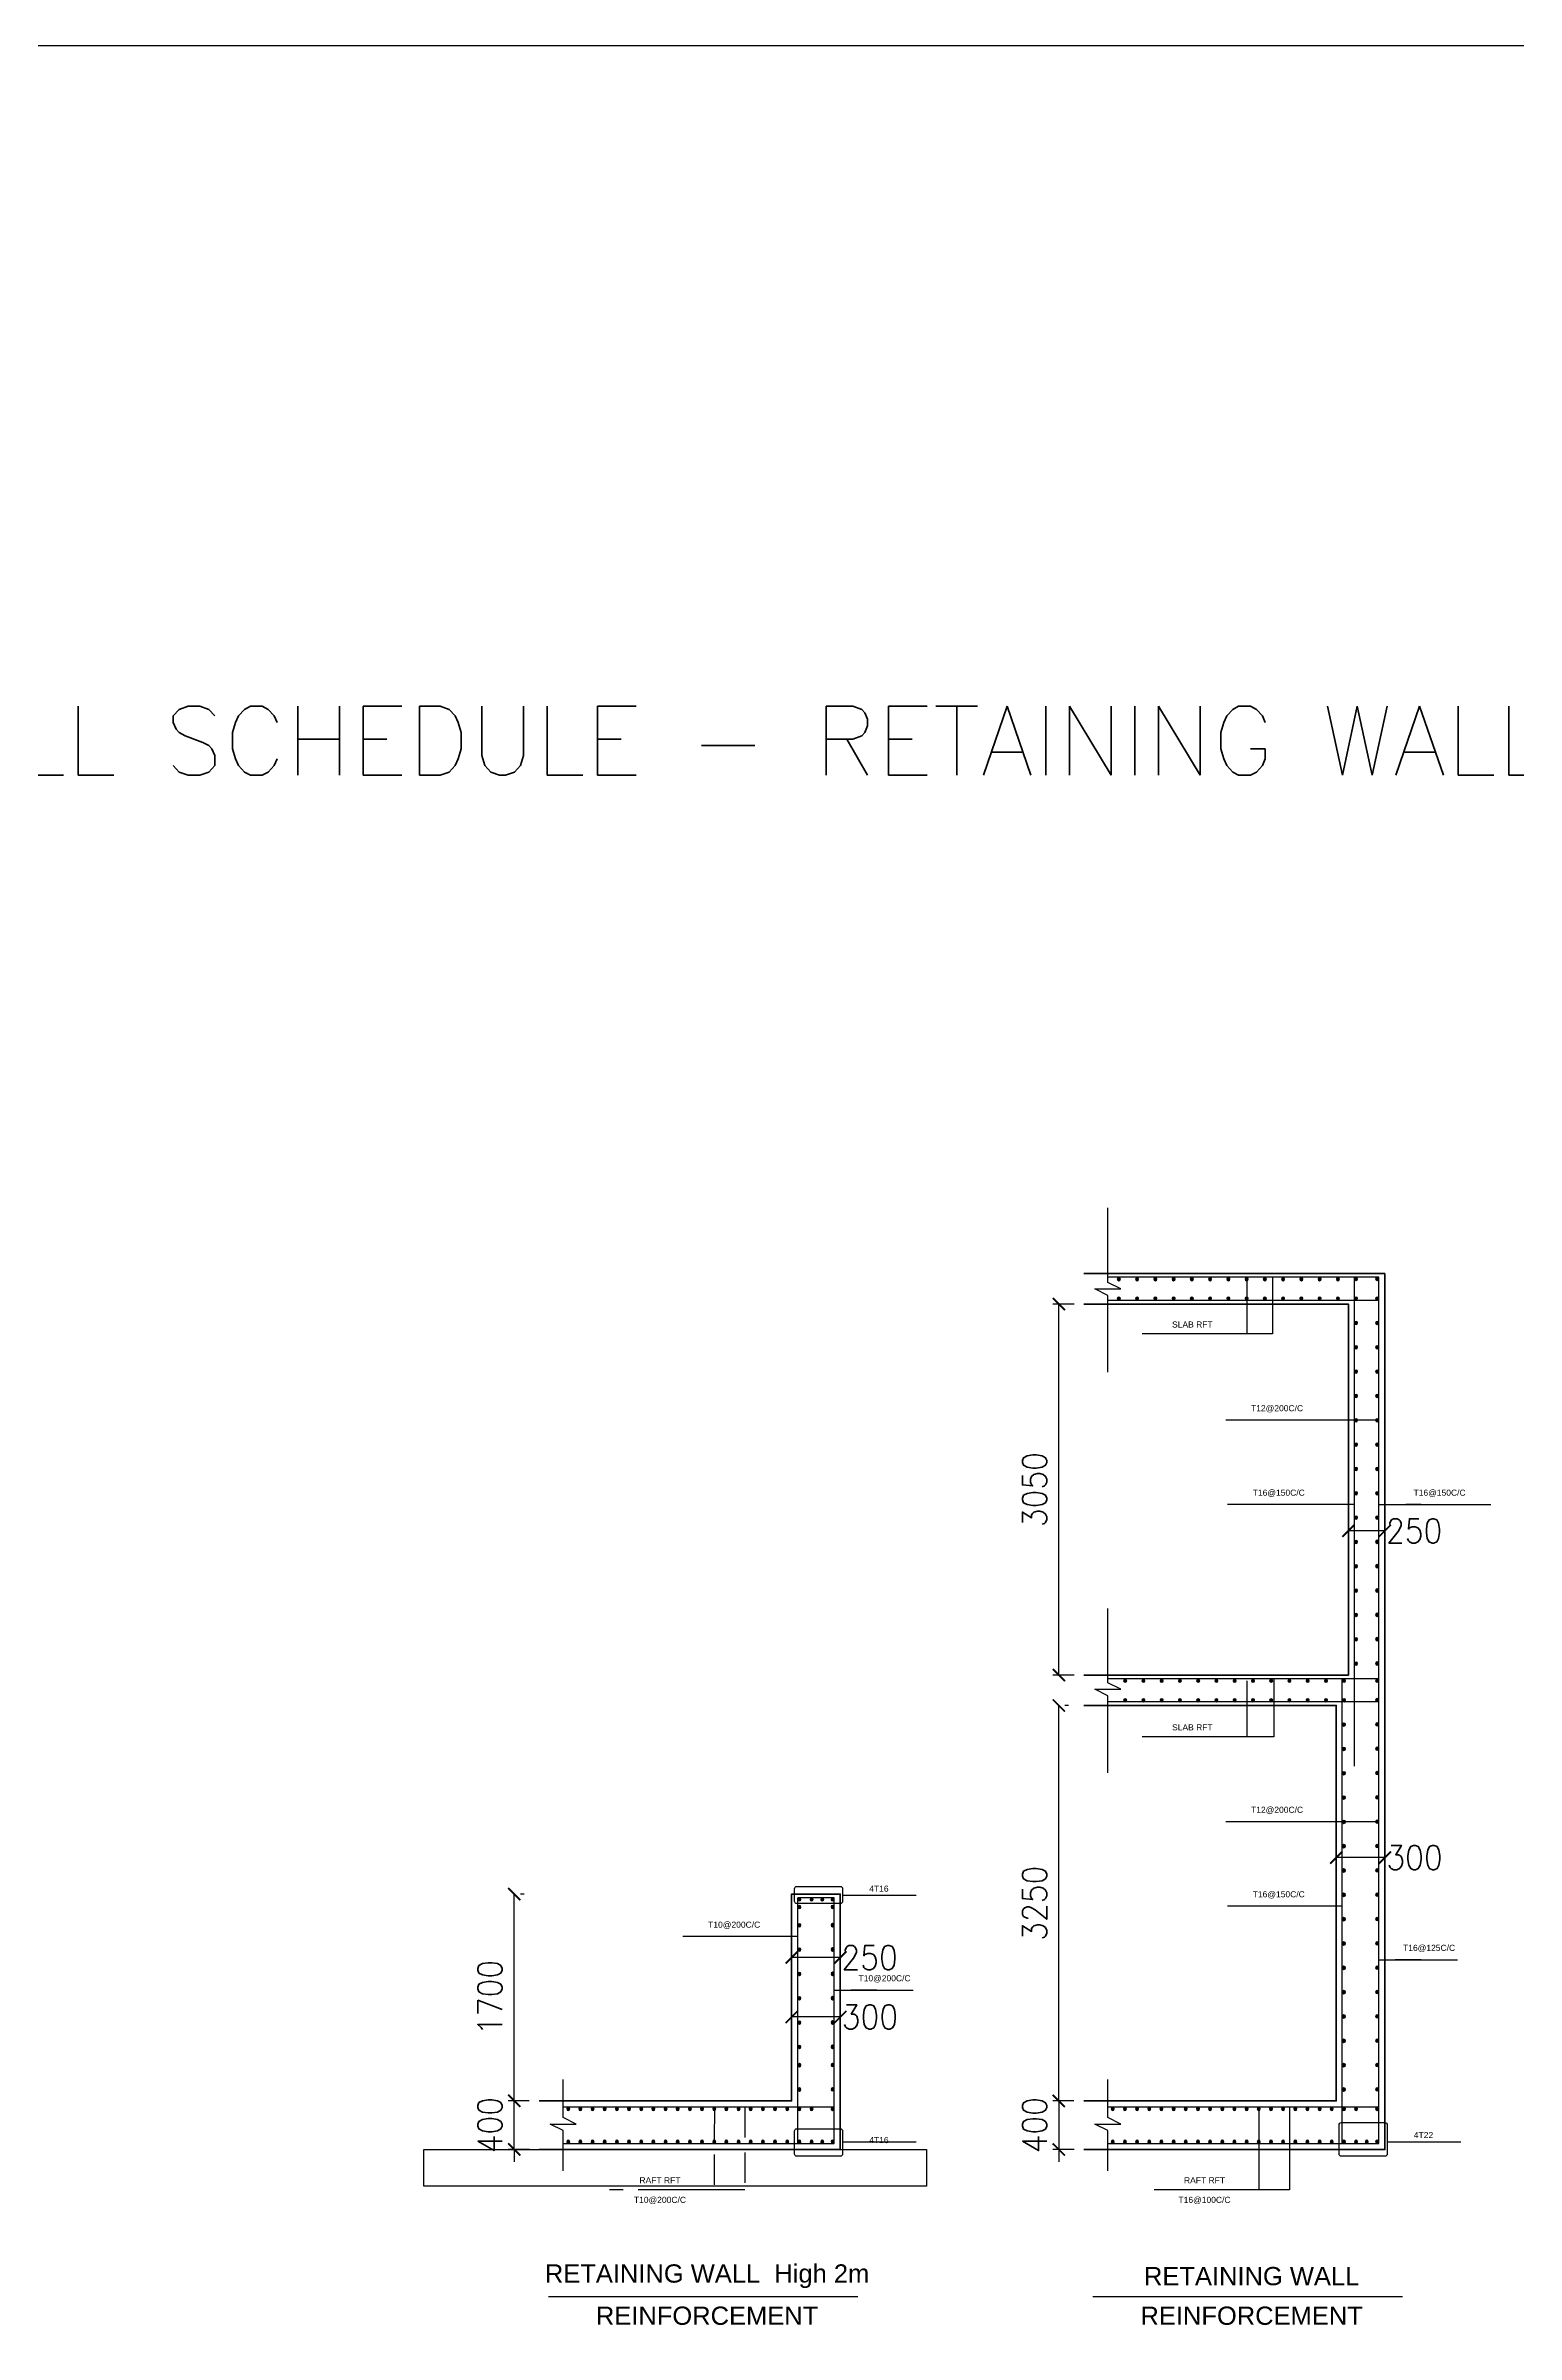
# Model space of a CAD drawing. Header units: millimetres. Extents: x -967280 to 3852, y 2833 to 1955156.
# Drawn here: x -390186 to -366017, y 452746 to 490368 of the extents above; entities that cross this region are included whole.
import ezdxf

# ---------------------------------------------------------------- set-up
doc = ezdxf.new("R2010")
doc.units = ezdxf.units.MM
doc.header["$LTSCALE"] = 1000
doc.header["$PDMODE"] = 35
doc.header["$PDSIZE"] = 25
doc.linetypes.add('$0$DASHED2', pattern=[0.375, 0.25, -0.125])
for name, color, linetype in [('A-WALL-LOW', 4, 'Continuous'), ('BARS', 1, 'Continuous'), ('S -Beams', 2, 'Continuous'), ('ST-STEEL', 4, 'Continuous'), ('ST-TEXT', 3, 'Continuous')]:
    doc.layers.add(name, color=color, linetype=linetype)
doc.layers.add('ST-001-COL-SEC', color=6, linetype='Continuous', lineweight=60)
doc.layers.add('ST-RFT-BOT', color=2, linetype='$0$DASHED2', lineweight=30)
doc.styles.add('DIM 1', font='arial.ttf', dxfattribs={"width": 0.8})
doc.styles.add('STRECTURAL', font='arial.ttf')
doc.styles.add('TUNELNO', font='romans.shx', dxfattribs={"width": 0.9})
doc.styles.add('TXT DIM 25', font='arial.ttf')
doc.dimstyles.new('50', dxfattribs={"dimscale": 0.666667, "dimtxt": 0.5, "dimasz": 0.12, "dimexe": 0.1, "dimexo": 0.08, "dimgap": 0.15, "dimtad": 1, "dimlfac": 0.4, "dimzin": 4, "dimdsep": 46, "dimtxsty": 'DIM 1', "dimblk": 'ARCHTICK', "dimcen": 0.09, "dimdle": 0.1, "dimclrd": 1, "dimclre": 252, "dimclrt": 2, "dimadec": 0, "dimazin": 0, "dimtfac": 1, "dimtix": 1, "dimtmove": 0, "dimatfit": 3, "dimfxl": 33, "dimtolj": 1, "dimtzin": 0, "dimarcsym": 0})
doc.dimstyles.new('Copy(2) of DSEC', dxfattribs={"dimtxt": 200, "dimasz": 100, "dimexe": 50, "dimexo": 80, "dimgap": 100, "dimtad": 1, "dimdec": 0, "dimrnd": 5, "dimzin": 0, "dimdsep": 46, "dimtxsty": 'TUNELNO', "dimblk": 'ARCHTICK', "dimcen": 0.09, "dimclrd": 1, "dimclre": 1, "dimclrt": 3, "dimadec": 0, "dimazin": 0, "dimtfac": 0.78125, "dimtdec": 0, "dimtix": 1, "dimtmove": 2, "dimatfit": 3, "dimldrblk": 'ARCHTICK', "dimfxl": 1, "dimtolj": 1, "dimtzin": 0, "dimarcsym": 0})
doc.dimstyles.new('ST- DIM1-25', dxfattribs={"dimscale": 0.025, "dimtxt": 1000, "dimasz": 1000, "dimexe": 1000, "dimexo": 1000, "dimgap": 0.5, "dimtad": 2, "dimdec": 0, "dimrnd": 5, "dimzin": 0, "dimdsep": 46, "dimtxsty": 'TXT DIM 25', "dimblk": 'ARCHTICK', "dimcen": 90, "dimdle": 1000, "dimclrd": 1, "dimclre": 1, "dimclrt": 3, "dimadec": 1, "dimazin": 0, "dimtfac": 1, "dimtdec": 0, "dimtofl": 0, "dimtmove": 0, "dimatfit": 3, "dimfxl": 1, "dimtolj": 1, "dimtzin": 0, "dimarcsym": 0})

# ---------------------------------------------------------------- blocks, each defined once
blk = doc.blocks.new('D25')
at = {"layer": 'BARS'}
h = blk.add_hatch(color=256, dxfattribs=at)
h.dxf.hatch_style = 1
edge = h.paths.add_edge_path()
edge.add_arc((0, 0), 12.5, 0, 360)
at = {"layer": 'BARS', "color": 1}
blk.add_circle((0, 0), 12.5, dxfattribs=at)
at = {"layer": 'Defpoints'}
for p, q in [((12.5, 0), (-12.5, 0)), ((0, -12.5), (0, 12.5))]:
    blk.add_line(p, q, dxfattribs=at)
at = {"layer": 'ST-STEEL'}
blk.add_circle((0, 0), 12.5, dxfattribs=at)
blk = doc.blocks.new('_ArchTick')
at = {"color": 0, "linetype": 'ByBlock', "const_width": 0.15}
blk.add_lwpolyline([(-0.5, -0.5), (0.5, 0.5)], dxfattribs=at)
blk = doc.blocks.new('*D87')
at = {"layer": 'Defpoints', "color": 0, "transparency": 16777216}
for p in [(550610, 1633451), (550610, 1633451), (550813, 1630201)]:
    blk.add_point(p, dxfattribs=at)
at = {"layer": 'S -Beams', "color": 1, "lineweight": -2, "transparency": 16777216}
for p, q in [((550610, 1630201), (550610, 1633451)), ((550690, 1633451), (550660, 1633451)), ((550733, 1630201), (550560, 1630201))]:
    blk.add_line(p, q, dxfattribs=at)
at = {"layer": 'S -Beams', "color": 1, "lineweight": -2, "transparency": 16777216, "xscale": 100, "yscale": 100, "zscale": 100}
for p, rotation in [((550610, 1633451), 90), ((550610, 1630201), 270)]:
    blk.add_blockref('_ArchTick', p, dxfattribs=dict(at, rotation=rotation))
at = {"layer": 'S -Beams', "color": 3, "transparency": 16777216, "insert": (550410, 1631826), "char_height": 200, "attachment_point": 5, "rotation": 90, "style": 'TUNELNO'}
blk.add_mtext('\\A1;3250', dxfattribs=at)
blk = doc.blocks.new('*D89')
at = {"layer": 'Defpoints', "color": 0, "transparency": 16777216}
for p in [(550610, 1636751), (550815, 1636751), (550815, 1633701)]:
    blk.add_point(p, dxfattribs=at)
at = {"layer": 'S -Beams', "color": 1, "lineweight": -2, "transparency": 16777216}
for p, q in [((550735, 1636751), (550560, 1636751)), ((550610, 1633701), (550610, 1636751)), ((550735, 1633701), (550560, 1633701))]:
    blk.add_line(p, q, dxfattribs=at)
at = {"layer": 'S -Beams', "color": 1, "lineweight": -2, "transparency": 16777216, "xscale": 100, "yscale": 100, "zscale": 100}
for p, rotation in [((550610, 1636751), 90), ((550610, 1633701), 270)]:
    blk.add_blockref('_ArchTick', p, dxfattribs=dict(at, rotation=rotation))
at = {"layer": 'S -Beams', "color": 3, "transparency": 16777216, "insert": (550410, 1635226), "char_height": 200, "attachment_point": 5, "rotation": 90, "style": 'TUNELNO'}
blk.add_mtext('\\A1;3050', dxfattribs=at)
blk = doc.blocks.new('*D88')
at = {"layer": 'Defpoints', "color": 0, "transparency": 16777216}
for p in [(552889, 1632201), (552889, 1632002), (553289, 1632002)]:
    blk.add_point(p, dxfattribs=at)
at = {"layer": 'S -Beams', "color": 1, "lineweight": -2, "transparency": 16777216}
for p, q in [((552889, 1632082), (552889, 1632251)), ((553289, 1632082), (553289, 1632251)), ((553289, 1632201), (552889, 1632201))]:
    blk.add_line(p, q, dxfattribs=at)
at = {"layer": 'S -Beams', "color": 1, "lineweight": -2, "transparency": 16777216, "xscale": 100, "yscale": 100, "zscale": 100, "rotation": 180}
blk.add_blockref('_ArchTick', (552889, 1632201), dxfattribs=at)
at = {"layer": 'S -Beams', "color": 1, "lineweight": -2, "transparency": 16777216, "xscale": 100, "yscale": 100, "zscale": 100}
blk.add_blockref('_ArchTick', (553289, 1632201), dxfattribs=at)
at = {"layer": 'S -Beams', "color": 3, "transparency": 16777216, "insert": (553533, 1632201), "char_height": 200, "attachment_point": 5, "style": 'TUNELNO'}
blk.add_mtext('\\A1;300', dxfattribs=at)
blk = doc.blocks.new('*D90')
at = {"layer": 'Defpoints', "color": 0, "transparency": 16777216}
for p in [(552989, 1634887), (552989, 1634688), (553289, 1634688)]:
    blk.add_point(p, dxfattribs=at)
at = {"layer": 'S -Beams', "color": 1, "lineweight": -2, "transparency": 16777216}
for p, q in [((552989, 1634768), (552989, 1634937)), ((553289, 1634887), (552989, 1634887)), ((553289, 1634768), (553289, 1634937))]:
    blk.add_line(p, q, dxfattribs=at)
at = {"layer": 'S -Beams', "color": 1, "lineweight": -2, "transparency": 16777216, "xscale": 100, "yscale": 100, "zscale": 100, "rotation": 180}
blk.add_blockref('_ArchTick', (552989, 1634887), dxfattribs=at)
at = {"layer": 'S -Beams', "color": 1, "lineweight": -2, "transparency": 16777216, "xscale": 100, "yscale": 100, "zscale": 100}
blk.add_blockref('_ArchTick', (553289, 1634887), dxfattribs=at)
at = {"layer": 'S -Beams', "color": 3, "transparency": 16777216, "insert": (553530, 1634887), "char_height": 200, "attachment_point": 5, "style": 'TUNELNO'}
blk.add_mtext('\\A1;250', dxfattribs=at)
blk = doc.blocks.new('*D91')
at = {"layer": 'Defpoints', "color": 0, "transparency": 16777216}
for p in [(550813, 1630201), (550610, 1629801), (550815, 1629801)]:
    blk.add_point(p, dxfattribs=at)
at = {"layer": 'S -Beams', "color": 1, "lineweight": -2, "transparency": 16777216}
for p, q in [((550733, 1630201), (550560, 1630201)), ((550610, 1630201), (550610, 1630301)), ((550610, 1630201), (550610, 1629801)), ((550735, 1629801), (550560, 1629801)), ((550610, 1629801), (550610, 1629701))]:
    blk.add_line(p, q, dxfattribs=at)
at = {"layer": 'S -Beams', "color": 1, "lineweight": -2, "transparency": 16777216, "xscale": 100, "yscale": 100, "zscale": 100}
for p, rotation in [((550610, 1630201), 270), ((550610, 1629801), 90)]:
    blk.add_blockref('_ArchTick', p, dxfattribs=dict(at, rotation=rotation))
at = {"layer": 'S -Beams', "color": 3, "transparency": 16777216, "insert": (550410, 1630001), "char_height": 200, "attachment_point": 5, "rotation": 90, "style": 'TUNELNO'}
blk.add_mtext('\\A1;400', dxfattribs=at)
blk = doc.blocks.new('*D92')
at = {"layer": 'Defpoints', "color": 0, "transparency": 16777216}
for p in [(-1595, -1753), (-1595, -1753), (-1392, -3453)]:
    blk.add_point(p, dxfattribs=at)
at = {"layer": 'S -Beams', "color": 1, "lineweight": -2, "transparency": 16777216}
for p, q in [((-1595, -3453), (-1595, -1753)), ((-1515, -1753), (-1545, -1753)), ((-1472, -3453), (-1645, -3453))]:
    blk.add_line(p, q, dxfattribs=at)
at = {"layer": 'S -Beams', "color": 1, "lineweight": -2, "transparency": 16777216, "xscale": 100, "yscale": 100, "zscale": 100}
for p, rotation in [((-1595, -1753), 90), ((-1595, -3453), 270)]:
    blk.add_blockref('_ArchTick', p, dxfattribs=dict(at, rotation=rotation))
at = {"layer": 'S -Beams', "color": 3, "transparency": 16777216, "insert": (-1795, -2603), "char_height": 200, "attachment_point": 5, "rotation": 90, "style": 'TUNELNO'}
blk.add_mtext('\\A1;1700', dxfattribs=at)
blk = doc.blocks.new('*D93')
at = {"layer": 'Defpoints', "color": 0, "transparency": 16777216}
for p in [(685, -2275), (685, -2474), (1085, -2474)]:
    blk.add_point(p, dxfattribs=at)
at = {"layer": 'S -Beams', "color": 1, "lineweight": -2, "transparency": 16777216}
for p, q in [((685, -2394), (685, -2225)), ((1085, -2394), (1085, -2225)), ((1085, -2275), (685, -2275))]:
    blk.add_line(p, q, dxfattribs=at)
at = {"layer": 'S -Beams', "color": 1, "lineweight": -2, "transparency": 16777216, "xscale": 100, "yscale": 100, "zscale": 100, "rotation": 180}
blk.add_blockref('_ArchTick', (685, -2275), dxfattribs=at)
at = {"layer": 'S -Beams', "color": 1, "lineweight": -2, "transparency": 16777216, "xscale": 100, "yscale": 100, "zscale": 100}
blk.add_blockref('_ArchTick', (1085, -2275), dxfattribs=at)
at = {"layer": 'S -Beams', "color": 3, "transparency": 16777216, "insert": (1325, -2275), "char_height": 200, "attachment_point": 5, "style": 'TUNELNO'}
blk.add_mtext('\\A1;250', dxfattribs=at)
blk = doc.blocks.new('*D94')
at = {"layer": 'Defpoints', "color": 0, "transparency": 16777216}
for p in [(685, -2763), (685, -2963), (1085, -2963)]:
    blk.add_point(p, dxfattribs=at)
at = {"layer": 'S -Beams', "color": 1, "lineweight": -2, "transparency": 16777216}
for p, q in [((685, -2883), (685, -2713)), ((1085, -2763), (685, -2763)), ((1085, -2883), (1085, -2713))]:
    blk.add_line(p, q, dxfattribs=at)
at = {"layer": 'S -Beams', "color": 1, "lineweight": -2, "transparency": 16777216, "xscale": 100, "yscale": 100, "zscale": 100, "rotation": 180}
blk.add_blockref('_ArchTick', (685, -2763), dxfattribs=at)
at = {"layer": 'S -Beams', "color": 1, "lineweight": -2, "transparency": 16777216, "xscale": 100, "yscale": 100, "zscale": 100}
blk.add_blockref('_ArchTick', (1085, -2763), dxfattribs=at)
at = {"layer": 'S -Beams', "color": 3, "transparency": 16777216, "insert": (1328, -2763), "char_height": 200, "attachment_point": 5, "style": 'TUNELNO'}
blk.add_mtext('\\A1;300', dxfattribs=at)
blk = doc.blocks.new('*D95')
at = {"layer": 'Defpoints', "color": 0, "transparency": 16777216}
for p in [(-1595, -3453), (-1595, -3453), (-1390, -3853)]:
    blk.add_point(p, dxfattribs=at)
at = {"layer": 'S -Beams', "color": 1, "lineweight": -2, "transparency": 16777216}
for p, q in [((-1595, -3453), (-1595, -3353)), ((-1595, -3853), (-1595, -3453)), ((-1515, -3453), (-1545, -3453)), ((-1470, -3853), (-1645, -3853)), ((-1595, -3853), (-1595, -3953))]:
    blk.add_line(p, q, dxfattribs=at)
at = {"layer": 'S -Beams', "color": 1, "lineweight": -2, "transparency": 16777216, "xscale": 100, "yscale": 100, "zscale": 100}
for p, rotation in [((-1595, -3453), 270), ((-1595, -3853), 90)]:
    blk.add_blockref('_ArchTick', p, dxfattribs=dict(at, rotation=rotation))
at = {"layer": 'S -Beams', "color": 3, "transparency": 16777216, "insert": (-1795, -3653), "char_height": 200, "attachment_point": 5, "rotation": 90, "style": 'TUNELNO'}
blk.add_mtext('\\A1;400', dxfattribs=at)
blk = doc.blocks.new('R.WALL_DETAILS')
at = {"layer": 'A-WALL-LOW', "color": 1}
blk.add_lwpolyline([(553289.7, 1629746.2), (552931.6, 1629746.2, -0.4142136), (552913.2, 1629764.6), (552913.2, 1630003.9, -0.4142136), (552931.6, 1630022.3), (553289.7, 1630022.3, -0.4142136), (553308.1, 1630003.9), (553308.1, 1629764.6, -0.4142136)], format="xyb", close=True, dxfattribs=at)
at = {"layer": 'S -Beams', "color": 3}
blk.add_line((550889.9, 1628592.2), (553433.9, 1628592.2), dxfattribs=at)
at = {"layer": 'S -Beams', "color": 1}
for points in [[(551012.5, 1636190.5), (551012.5, 1636822.1), (550905.6, 1636875.8), (551012.5, 1636875.8), (551119.4, 1636875.8), (551012.5, 1636929.5), (551012.5, 1637541.2)], [(551012.5, 1632899), (551012.5, 1633530.6), (550905.6, 1633584.3), (551012.5, 1633584.3), (551119.4, 1633584.3), (551012.5, 1633638), (551012.5, 1634249.7)], [(551012.5, 1629625.5), (551012.5, 1629957.2), (550905.6, 1630010.9), (551012.5, 1630010.9), (551119.4, 1630010.9), (551012.5, 1630064.6), (551012.5, 1630376.2)]]:
    blk.add_lwpolyline(points, dxfattribs=at)
at = {"layer": 'ST-001-COL-SEC'}
for p, q in [((553289.3, 1637001.5), (550814.9, 1637001.5)), ((552989.3, 1633701.5), (550814.9, 1633701.5))]:
    blk.add_line(p, q, dxfattribs=at)
for points in [[(550814.9, 1629801.5), (553289.3, 1629801.5), (553289.3, 1637001.5)], [(552989.3, 1633701.5), (552989.3, 1636751.5), (550814.9, 1636751.5)], [(550814.9, 1630201.5), (552889.3, 1630201.5), (552889.3, 1633451.5), (550814.9, 1633451.5)]]:
    blk.add_lwpolyline(points, dxfattribs=at)
at = {"layer": 'ST-STEEL'}
for p, q in [((553239.3, 1633671.5), (551012.5, 1633671.5)), ((553239.3, 1633481.5), (551012.5, 1633481.5))]:
    blk.add_line(p, q, dxfattribs=at)
for points in [[(551012.5, 1629851.5), (553239.3, 1629851.5), (553239.3, 1636971.5), (551012.5, 1636971.5)], [(553039.3, 1632952.6), (553039.3, 1636971.5)], [(553239.3, 1636781.5), (551012.5, 1636781.5)], [(552939.3, 1629851.5), (552939.3, 1633671.5)], [(551012.5, 1630151.5), (553239.3, 1630151.5)]]:
    blk.add_lwpolyline(points, dxfattribs=at)
at = {"layer": 'ST-STEEL', "color": 0, "rotation": 90}
for p, xscale in [((551102.8, 1636955.5), -1.000000000000004), ((551252.8, 1636955.5), -1.000000000000004), ((551402.8, 1636955.5), -1.000000000000004), ((551552.8, 1636955.5), -1.000000000000004), ((551702.8, 1636955.5), -1.000000000000004), ((551852.8, 1636955.5), -1.000000000000004), ((552002.8, 1636955.5), -1.000000000000004), ((552152.8, 1636955.5), -1.000000000000004), ((552302.8, 1636955.5), -1.000000000000004), ((552452.8, 1636955.5), -1.000000000000004), ((552602.8, 1636955.5), -1.000000000000004), ((552752.8, 1636955.5), -1.000000000000004), ((552902.8, 1636955.5), -1.000000000000004), ((553052.8, 1636958), -1.000000000000004), ((553225.7, 1636958), -1.000000000000004), ((551102.8, 1636795.9), -1.000000000000004), ((551252.8, 1636795.9), -1.000000000000004), ((551402.8, 1636795.9), -1.000000000000004), ((551552.8, 1636795.9), -1.000000000000004), ((551702.8, 1636795.9), -1.000000000000004), ((551852.8, 1636795.9), -1.000000000000004), ((552002.8, 1636795.9), -1.000000000000004), ((552152.8, 1636795.9), -1.000000000000004), ((552302.8, 1636795.9), -1.000000000000004), ((552452.8, 1636795.9), -1.000000000000004), ((552602.8, 1636795.9), -1.000000000000004), ((552752.8, 1636795.9), -1.000000000000004), ((552902.8, 1636795.9), -1.000000000000004), ((553052.8, 1636795.9), -1.000000000000004), ((553225.7, 1636796.5), -1.000000000000004), ((553052.8, 1636595.9), -1.000000000000004), ((553225.7, 1636596.5), -1.000000000000004), ((553052.8, 1636395.9), -1.000000000000004), ((553225.7, 1636396.5), -1.000000000000004), ((553052.8, 1636195.9), -1.000000000000004), ((553225.7, 1636196.5), -1.000000000000004), ((553052.8, 1635995.9), -1.000000000000004), ((553225.7, 1635996.5), -1.000000000000004), ((553052.8, 1635795.9), -1.000000000000004), ((553225.7, 1635796.5), -1.000000000000004), ((553052.8, 1635595.9), -1.000000000000004), ((553225.7, 1635596.5), -1.000000000000004), ((553052.8, 1635395.9), -1.000000000000004), ((553225.7, 1635396.5), -1.000000000000004), ((553052.8, 1635195.9), -1.000000000000004), ((553225.7, 1635196.5), -1.000000000000004), ((553052.8, 1634995.9), -1.000000000000004), ((553225.7, 1634996.5), -1.000000000000004), ((553052.8, 1634795.9), -1.000000000000004), ((553225.7, 1634796.5), -1.000000000000004), ((553052.8, 1634595.9), -1.000000000000004), ((553225.7, 1634596.5), -1.000000000000004), ((553052.8, 1634395.9), -1.000000000000004), ((553225.7, 1634396.5), -1.000000000000004), ((553052.8, 1634195.9), -1.000000000000004), ((553225.7, 1634196.5), -1.000000000000004), ((553052.8, 1633995.9), -1.000000000000004), ((553225.7, 1633996.5), -1.000000000000004), ((553052.8, 1633795.9), -1.000000000000004), ((553225.7, 1633796.5), -1.000000000000004), ((551154.8, 1633654.6), -1.000000000000002), ((551304.8, 1633654.6), -1.000000000000002), ((551454.8, 1633654.6), -1.000000000000002), ((551604.8, 1633654.6), -1.000000000000002), ((551754.8, 1633654.6), -1.000000000000002), ((551904.8, 1633654.6), -1.000000000000002), ((552054.8, 1633654.6), -1.000000000000002), ((552204.8, 1633654.6), -1.000000000000002), ((552354.8, 1633654.6), -1.000000000000002), ((552504.8, 1633654.6), -1.000000000000002), ((552654.8, 1633654.6), -1.000000000000002), ((552804.8, 1633654.6), -1.000000000000002), ((552953.7, 1633654.6), -1.000000000000002), ((553225.7, 1633655.2), -1.000000000000004), ((551154.8, 1633494.9), -1.000000000000002), ((551304.8, 1633494.9), -1.000000000000002), ((551454.8, 1633494.9), -1.000000000000002), ((551604.8, 1633494.9), -1.000000000000002), ((551754.8, 1633494.9), -1.000000000000002), ((551904.8, 1633494.9), -1.000000000000002), ((552054.8, 1633494.9), -1.000000000000002), ((552204.8, 1633494.9), -1.000000000000002), ((552354.8, 1633494.9), -1.000000000000002), ((552504.8, 1633494.9), -1.000000000000002), ((552654.8, 1633494.9), -1.000000000000002), ((552804.8, 1633494.9), -1.000000000000002), ((552953.7, 1633494.9), -1.000000000000002), ((553225.7, 1633495.6), -1.000000000000004), ((552952.8, 1633294.9), -1.000000000000002), ((553225.7, 1633295.6), -1.000000000000004), ((552952.8, 1633094.9), -1.000000000000002), ((553225.7, 1633095.6), -1.000000000000004), ((552952.8, 1632894.9), -1.000000000000002), ((553225.7, 1632895.6), -1.000000000000004), ((552952.8, 1632694.9), -1.000000000000002), ((553225.7, 1632695.6), -1.000000000000004), ((552952.8, 1632494.9), -1.000000000000002), ((553225.7, 1632495.6), -1.000000000000004), ((552952.8, 1632294.9), -1.000000000000002), ((553225.7, 1632295.6), -1.000000000000004), ((552952.8, 1632094.9), -1.000000000000002), ((553225.7, 1632095.6), -1.000000000000004), ((552952.8, 1631894.9), -1.000000000000002), ((553225.7, 1631895.6), -1.000000000000004), ((552952.8, 1631694.9), -1.000000000000002), ((553225.7, 1631695.6), -1.000000000000004), ((552952.8, 1631494.9), -1.000000000000002), ((553225.7, 1631495.6), -1.000000000000004), ((552952.8, 1631294.9), -1.000000000000002), ((553225.7, 1631295.6), -1.000000000000004), ((552952.8, 1631094.9), -1.000000000000002), ((553225.7, 1631095.6), -1.000000000000004), ((552952.8, 1630894.9), -1.000000000000002), ((553225.7, 1630895.6), -1.000000000000004), ((552952.8, 1630694.9), -1.000000000000002), ((553225.7, 1630695.6), -1.000000000000004), ((552952.8, 1630494.9), -1.000000000000002), ((553225.7, 1630495.6), -1.000000000000004), ((552952.8, 1630294.9), -1.000000000000002), ((553225.7, 1630295.6), -1.000000000000004), ((551052.8, 1630135.2), -1.000000000000004), ((551152.8, 1630135.2), -1.000000000000004), ((551252.8, 1630135.2), -1.000000000000004), ((551352.8, 1630135.2), -1.000000000000004), ((551452.8, 1630135.2), -1.000000000000004), ((551552.8, 1630135.2), -1.000000000000004), ((551652.8, 1630135.2), -1.000000000000004), ((551752.8, 1630135.2), -1.000000000000004), ((551852.8, 1630135.2), -1.000000000000004), ((551952.8, 1630135.2), -1.000000000000004), ((552052.8, 1630135.2), -1.000000000000004), ((552152.8, 1630135.2), -1.000000000000004), ((552252.8, 1630135.2), -1.000000000000004), ((552352.8, 1630135.2), -1.000000000000004), ((552452.8, 1630135.2), -1.000000000000004), ((552552.8, 1630135.2), -1.000000000000004), ((552652.8, 1630135.2), -1.000000000000004), ((552752.8, 1630135.2), -1.000000000000004), ((552852.8, 1630135.2), -1.000000000000004), ((552952.8, 1630135.2), -1.000000000000004), ((553052.8, 1630135.2), -1.000000000000004), ((553225.7, 1630135.9), -1.000000000000004), ((551052.8, 1629865.5), -1.000000000000004), ((551152.8, 1629865.5), -1.000000000000004), ((551252.8, 1629865.5), -1.000000000000004), ((551352.8, 1629865.5), -1.000000000000004), ((551452.8, 1629865.5), -1.000000000000004), ((551552.8, 1629865.5), -1.000000000000004), ((551652.8, 1629865.5), -1.000000000000004), ((551752.8, 1629865.5), -1.000000000000004), ((551852.8, 1629865.5), -1.000000000000004), ((551952.8, 1629865.5), -1.000000000000004), ((552052.8, 1629865.5), -1.000000000000004), ((552152.8, 1629865.5), -1.000000000000004), ((552252.8, 1629865.5), -1.000000000000004), ((552352.8, 1629865.5), -1.000000000000004), ((552452.8, 1629865.5), -1.000000000000004), ((552552.8, 1629865.5), -1.000000000000004), ((552652.8, 1629865.5), -1.000000000000004), ((552752.8, 1629865.5), -1.000000000000004), ((552852.8, 1629865.5), -1.000000000000004), ((552952.8, 1629865.5), -1.000000000000004), ((553052.8, 1629865.5), -1.000000000000004), ((553140.4, 1629865.5), -1.000000000000004), ((553225.7, 1629866.1), -1.000000000000004)]:
    blk.add_blockref('D25', p, dxfattribs=dict(at, xscale=xscale))
at = {"layer": 'ST-TEXT', "color": 3, "char_height": 50, "attachment_point": 5, "style": 'STRECTURAL'}
for s, insert in [('\\A1;SLAB RFT', (551707, 1636582.8)), ('\\A1;T12@200C/C', (552403.4, 1635890.1)), ('\\A1;T16@150C/C', (552417.1, 1635195.7)), ('\\A1;T16@150C/C', (553738.7, 1635195.7)), ('\\A1;SLAB RFT', (551707, 1633271.5)), ('\\A1;T12@200C/C', (552403.4, 1632589.1)), ('\\A1;T16@150C/C', (552417.1, 1631894.7)), ('\\A1;T16@125C/C', (553652.8, 1631454.2)), ('\\A1;4T22\\P  ', (553606.5, 1629878.6)), ('\\A1;T16@100C/C', (551807, 1629382.7)), ('\\A1;RAFT RFT', (551807, 1629549.1))]:
    blk.add_mtext(s, dxfattribs=dict(at, insert=insert))
at = {"layer": 'ST-TEXT', "color": 3, "char_height": 150, "attachment_point": 5, "style": 'STRECTURAL'}
for s, insert, width in [('\\A1;RETAINING WALL ', (552194.2, 1628759.9), 2178.8), ('\\A1;REINFORCEMENT', (552194.2, 1628434.5), 5311.639)]:
    blk.add_mtext(s, dxfattribs=dict(at, insert=insert, width=width))
at = {"layer": 'S -Beams'}
for base, p1, p2, picture, middle in [((550609.8, 1636751.5), (550814.9, 1633701.5), (550814.9, 1636751.5), '*D89', (550409.8, 1635226.5)), ((550609.8, 1633451.5), (550813.2, 1630201.5), (550609.8, 1633451.5), '*D87', (550409.8, 1631826.5)), ((550609.8, 1629801.5), (550813.2, 1630201.5), (550814.9, 1629801.5), '*D91', (550409.8, 1630001.5))]:
    dim = blk.add_linear_dim(base=base, p1=p1, p2=p2, angle=90, dimstyle='Copy(2) of DSEC', dxfattribs=at)
    dim.commit()
    dim.dimension.update_dxf_attribs({"geometry": picture, "text_midpoint": middle})
for base, p1, p2, text, picture, middle in [((552989.3, 1634886.9), (553289.3, 1634687.9), (552989.3, 1634687.9), '250', '*D90', (553529.8, 1634886.9)), ((552889.3, 1632200.8), (553289.3, 1632001.7), (552889.3, 1632001.7), '300', '*D88', (553532.9, 1632200.8))]:
    dim = blk.add_linear_dim(base=base, p1=p1, p2=p2, text=text, dimstyle='Copy(2) of DSEC', dxfattribs=at)
    dim.commit()
    dim.dimension.update_dxf_attribs({"geometry": picture, "text_midpoint": middle, "dimtype": 128})
for points in [[(552154, 1636955.2), (552153.4, 1636505.2), (551293.3, 1636505.2)], [(552364.6, 1636971.5), (552364.6, 1636505.2), (551504.5, 1636505.2)], [(552154, 1633654.2), (552153.4, 1633193.9), (551293.3, 1633193.9)], [(552375.3, 1633671.5), (552375.3, 1633193.9), (551515.2, 1633193.9)], [(552254, 1630134.8), (552253.4, 1629471.5), (551393.3, 1629471.5)], [(552504.3, 1630151.5), (552504.3, 1629471.5), (551644.1, 1629471.5)]]:
    blk.add_leader(points, dimstyle='50', override={"dimasz": 0.075, "dimtad": 0, "dimldrblk": 'Origin'})
at = {"layer": 'A-WALL-LOW', "color": 6}
for points in [[(553225.7, 1635796.5), (552681.5, 1635796.5), (551980.9, 1635796.5)], [(552876.5, 1635796.5), (552681.5, 1635796.5), (551980.9, 1635796.5)], [(553039.3, 1635102.2), (552695.2, 1635102.2), (551994.6, 1635102.2)], [(552890.2, 1635102.2), (552695.2, 1635102.2), (551994.6, 1635102.2)], [(553239.3, 1635102.2), (553460.6, 1635102.2), (554161.2, 1635102.2)], [(553588.5, 1635102.2), (553460.6, 1635102.2), (554161.2, 1635102.2)], [(553225.7, 1632495.6), (552681.5, 1632495.6), (551980.9, 1632495.6)], [(552876.5, 1632495.6), (552681.5, 1632495.6), (551980.9, 1632495.6)], [(552939.3, 1631801.2), (552695.2, 1631801.2), (551994.6, 1631801.2)], [(552890.2, 1631801.2), (552695.2, 1631801.2), (551994.6, 1631801.2)], [(553239.3, 1631360.6), (553374.6, 1631360.6), (553887.3, 1631360.6)], [(553588.5, 1631360.6), (553374.6, 1631360.6), (553887.3, 1631360.6)], [(553308.1, 1629865.5), (553558.9, 1629865.5), (553912.7, 1629865.5)]]:
    blk.add_leader(points, dimstyle='ST- DIM1-25', override={"dimasz": 1.5, "dimtad": 0}, dxfattribs=at)
blk = doc.blocks.new('rwall 2m')
at = {"layer": 'A-WALL-LOW', "color": 1}
for points in [[(1084.9, -1831.6), (726.8, -1831.6, -0.4142136), (708.4, -1813.2), (708.4, -1709.1, -0.4142136), (726.8, -1690.7), (1084.9, -1690.7, -0.4142136), (1103.3, -1709.1), (1103.3, -1813.2, -0.4142136)], [(1084.9, -3908.4), (726.8, -3908.4, -0.4142136), (708.4, -3890), (708.4, -3700.7, -0.4142136), (726.8, -3682.3), (1084.9, -3682.3, -0.4142136), (1103.3, -3700.7), (1103.3, -3890, -0.4142136)]]:
    blk.add_lwpolyline(points, format="xyb", close=True, dxfattribs=at)
at = {"layer": 'S -Beams', "color": 3}
blk.add_line((-1314.9, -5062.4), (1229.1, -5062.4), dxfattribs=at)
at = {"layer": 'S -Beams', "color": 1}
blk.add_lwpolyline([(-1192.3, -4029.1), (-1192.3, -3697.4), (-1299.2, -3643.7), (-1192.3, -3643.7), (-1085.4, -3643.7), (-1192.3, -3590), (-1192.3, -3278.4)], dxfattribs=at)
at = {"layer": 'ST-001-COL-SEC'}
blk.add_lwpolyline([(-1389.9, -3853.1), (1084.5, -3853.1), (1084.5, -1753.1), (684.5, -1753.1), (684.5, -3453.1), (-1389.9, -3453.1)], dxfattribs=at)
at = {"layer": 'ST-STEEL'}
for points in [[(-1192.3, -3803.1), (1034.5, -3803.1), (1034.5, -1783.1), (734.5, -1783.1)], [(734.5, -3803.1), (734.5, -1783.1)], [(-1192.3, -3503.1), (1034.5, -3503.1)]]:
    blk.add_lwpolyline(points, dxfattribs=at)
at = {"layer": 'ST-STEEL', "color": 0, "rotation": 90}
for p, xscale in [((748, -1796.6), -1.000000000000002), ((748, -1859.7), -1.000000000000003), ((848, -1796.6), -1.000000000000002), ((935.6, -1796.6), -1.000000000000002), ((1020.9, -1796.6), -1.000000000000003), ((1020.9, -1859), -1.000000000000003), ((748, -2009.7), -1.000000000000003), ((1020.9, -2009), -1.000000000000003), ((748, -2209.7), -1.000000000000003), ((1020.9, -2209), -1.000000000000003), ((748, -2409.7), -1.000000000000003), ((1020.9, -2409), -1.000000000000003), ((748, -2609.7), -1.000000000000003), ((1020.9, -2609), -1.000000000000003), ((748, -2809.7), -1.000000000000003), ((1020.9, -2809), -1.000000000000003), ((748, -3009.7), -1.000000000000003), ((1020.9, -3009), -1.000000000000003), ((748, -3159.7), -1.000000000000003), ((1020.9, -3159), -1.000000000000003), ((748, -3359.7), -1.000000000000003), ((1020.9, -3359), -1.000000000000003), ((-1152, -3519.4), -1.000000000000003), ((-1052, -3519.4), -1.000000000000003), ((-952, -3519.4), -1.000000000000003), ((-852, -3519.4), -1.000000000000003), ((-752, -3519.4), -1.000000000000003), ((-652, -3519.4), -1.000000000000003), ((-552, -3519.4), -1.000000000000003), ((-452, -3519.4), -1.000000000000003), ((-352, -3519.4), -1.000000000000003), ((-252, -3519.4), -1.000000000000003), ((-152, -3519.4), -1.000000000000003), ((-52, -3519.4), -1.000000000000003), ((48, -3519.4), -1.000000000000003), ((148, -3519.4), -1.000000000000003), ((248, -3519.4), -1.000000000000003), ((348, -3519.4), -1.000000000000003), ((448, -3519.4), -1.000000000000003), ((548, -3519.4), -1.000000000000003), ((648, -3519.4), -1.000000000000003), ((748, -3519.4), -1.000000000000003), ((848, -3519.4), -1.000000000000003), ((1020.9, -3518.7), -1.000000000000003), ((-1152, -3789.1), -1.000000000000003), ((-1052, -3789.1), -1.000000000000003), ((-952, -3789.1), -1.000000000000003), ((-852, -3789.1), -1.000000000000003), ((-752, -3789.1), -1.000000000000003), ((-652, -3789.1), -1.000000000000003), ((-552, -3789.1), -1.000000000000003), ((-452, -3789.1), -1.000000000000003), ((-352, -3789.1), -1.000000000000003), ((-252, -3789.1), -1.000000000000003), ((-152, -3789.1), -1.000000000000003), ((-52, -3789.1), -1.000000000000003), ((48, -3789.1), -1.000000000000003), ((148, -3789.1), -1.000000000000003), ((248, -3789.1), -1.000000000000003), ((348, -3789.1), -1.000000000000003), ((448, -3789.1), -1.000000000000003), ((548, -3789.1), -1.000000000000003), ((648, -3789.1), -1.000000000000003), ((748, -3789.1), -1.000000000000003), ((848, -3789.1), -1.000000000000003), ((935.6, -3789.1), -1.000000000000003), ((1020.9, -3788.4), -1.000000000000003)]:
    blk.add_blockref('D25', p, dxfattribs=dict(at, xscale=xscale))
at = {"layer": 'ST-TEXT', "color": 3, "char_height": 50, "attachment_point": 5, "style": 'STRECTURAL'}
for s, insert in [('\\A1;4T16  ', (1401.7, -1709)), ('\\A1;T10@200C/C', (212.3, -2009.8)), ('\\A1;T10@200C/C', (1447.9, -2450.4)), ('\\A1;4T16  ', (1401.7, -3776)), ('\\A1;RAFT RFT', (-397.8, -4105.5)), ('\\A1;T10@200C/C', (-397.8, -4271.8))]:
    blk.add_mtext(s, dxfattribs=dict(at, insert=insert))
at = {"layer": 'ST-TEXT', "color": 3, "char_height": 150, "attachment_point": 5, "style": 'STRECTURAL'}
for s, insert, width in [('\\A1;RETAINING WALL  High 2m', (-10.6, -4894.7), 3096.56), ('\\A1;REINFORCEMENT', (-10.6, -5220.1), 5311.639)]:
    blk.add_mtext(s, dxfattribs=dict(at, insert=insert, width=width))
at = {"layer": 'S -Beams'}
for base, p1, p2, picture, middle in [((-1595, -1753.1), (-1391.6, -3453.1), (-1595, -1753.1), '*D92', (-1795, -2603.1)), ((-1595, -3453.1), (-1389.9, -3853.1), (-1595, -3453.1), '*D95', (-1795, -3653.1))]:
    dim = blk.add_linear_dim(base=base, p1=p1, p2=p2, angle=90, dimstyle='Copy(2) of DSEC', dxfattribs=at)
    dim.commit()
    dim.dimension.update_dxf_attribs({"geometry": picture, "text_midpoint": middle})
for base, p1, p2, text, picture, middle in [((684.5, -2275.2), (1084.5, -2474.3), (684.5, -2474.3), '250', '*D93', (1325, -2275.2)), ((684.5, -2763.5), (1084.5, -2962.5), (684.5, -2962.5), '300', '*D94', (1328.1, -2763.5))]:
    dim = blk.add_linear_dim(base=base, p1=p1, p2=p2, text=text, dimstyle='Copy(2) of DSEC', dxfattribs=at)
    dim.commit()
    dim.dimension.update_dxf_attribs({"geometry": picture, "text_midpoint": middle, "dimtype": 128})
for points in [[(49.2, -3519.7), (48.6, -4183.1), (-811.5, -4183.1)], [(299.5, -3503.1), (299.5, -4183.1), (-560.7, -4183.1)]]:
    blk.add_leader(points, dimstyle='50', override={"dimasz": 0.075, "dimtad": 0, "dimldrblk": 'Origin'})
at = {"layer": 'A-WALL-LOW', "color": 6}
for points in [[(1103.3, -1761.1), (1354.1, -1761.1), (1707.9, -1761.1)], [(734.5, -2103.4), (490.4, -2103.4), (-210.2, -2103.4)], [(685.4, -2103.4), (490.4, -2103.4), (-210.2, -2103.4)], [(1034.5, -2543.9), (1169.8, -2543.9), (1682.5, -2543.9)], [(1383.7, -2543.9), (1169.8, -2543.9), (1682.5, -2543.9)], [(1103.3, -3789.1), (1354.1, -3789.1), (1707.9, -3789.1)]]:
    blk.add_leader(points, dimstyle='ST- DIM1-25', override={"dimasz": 1.5, "dimtad": 0}, dxfattribs=at)

msp = doc.modelspace()

# ---------------------------------------------------------------- linework, layer by layer
at = {"layer": 'S -Beams'}
msp.add_lwpolyline([(-429232.6, 377050.9), (-321504.8, 377050.9), (-321504.8, 490368.4), (-429232.6, 490368.4)], close=True, dxfattribs=at)
at = {"layer": 'ST-RFT-BOT', "color": 3, "linetype": 'Continuous', "ltscale": 30}
msp.add_lwpolyline([(-383972.7, 455783), (-375707.9, 455783), (-375707.9, 455183), (-383972.7, 455183)], close=True, dxfattribs=at)

# ---------------------------------------------------------------- block references
at = {"layer": 'S -Beams', "xscale": 2, "yscale": 2, "zscale": 2}
msp.add_blockref('R.WALL_DETAILS', (-1474753.8, -2803820), dxfattribs=at)
at = {"layer": 'ST-RFT-BOT', "color": 7, "linetype": 'Continuous', "xscale": 2, "yscale": 2, "zscale": 2}
msp.add_blockref('rwall 2m', (-379294.9, 463489.2), dxfattribs=at)

# ---------------------------------------------------------------- texts
at = {"layer": 'ST-TEXT', "color": 3, "insert": (-376433, 478943.7), "char_height": 1138.201, "attachment_point": 5, "style": 'STRECTURAL'}
msp.add_mtext_dynamic_manual_height_columns('{\\Fsimplex|c0;FINAL COLUMNS AND WALL SCHEDULE - RETAINING WALL DETAILS AND TANK DETAILS.}', width=177702.644, gutter_width=33881.9, heights=[-1138.2], dxfattribs=at)

doc.saveas('drawing.dxf')
